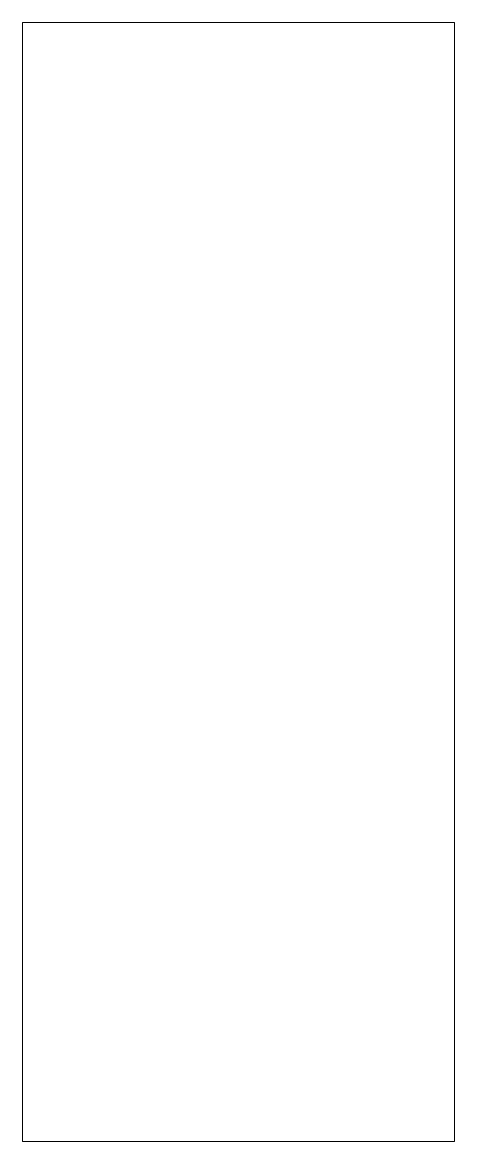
# Model space of a CAD drawing. Header units: millimetres. Extents: x 127 to 131.6, y -79.9 to -68.
import ezdxf

# ---------------------------------------------------------------- set-up
doc = ezdxf.new("R2010")
doc.units = ezdxf.units.MM
doc.layers.add('overhang', color=7, linetype='CONTINUOUS', lineweight=0)

msp = doc.modelspace()

# ---------------------------------------------------------------- linework, layer by layer
at = {"layer": 'overhang'}
msp.add_lwpolyline([(126.974, -79.902), (131.574, -79.902), (131.574, -68.002), (126.974, -68.002), (126.974, -79.902)], dxfattribs=at)

doc.saveas('drawing.dxf')
